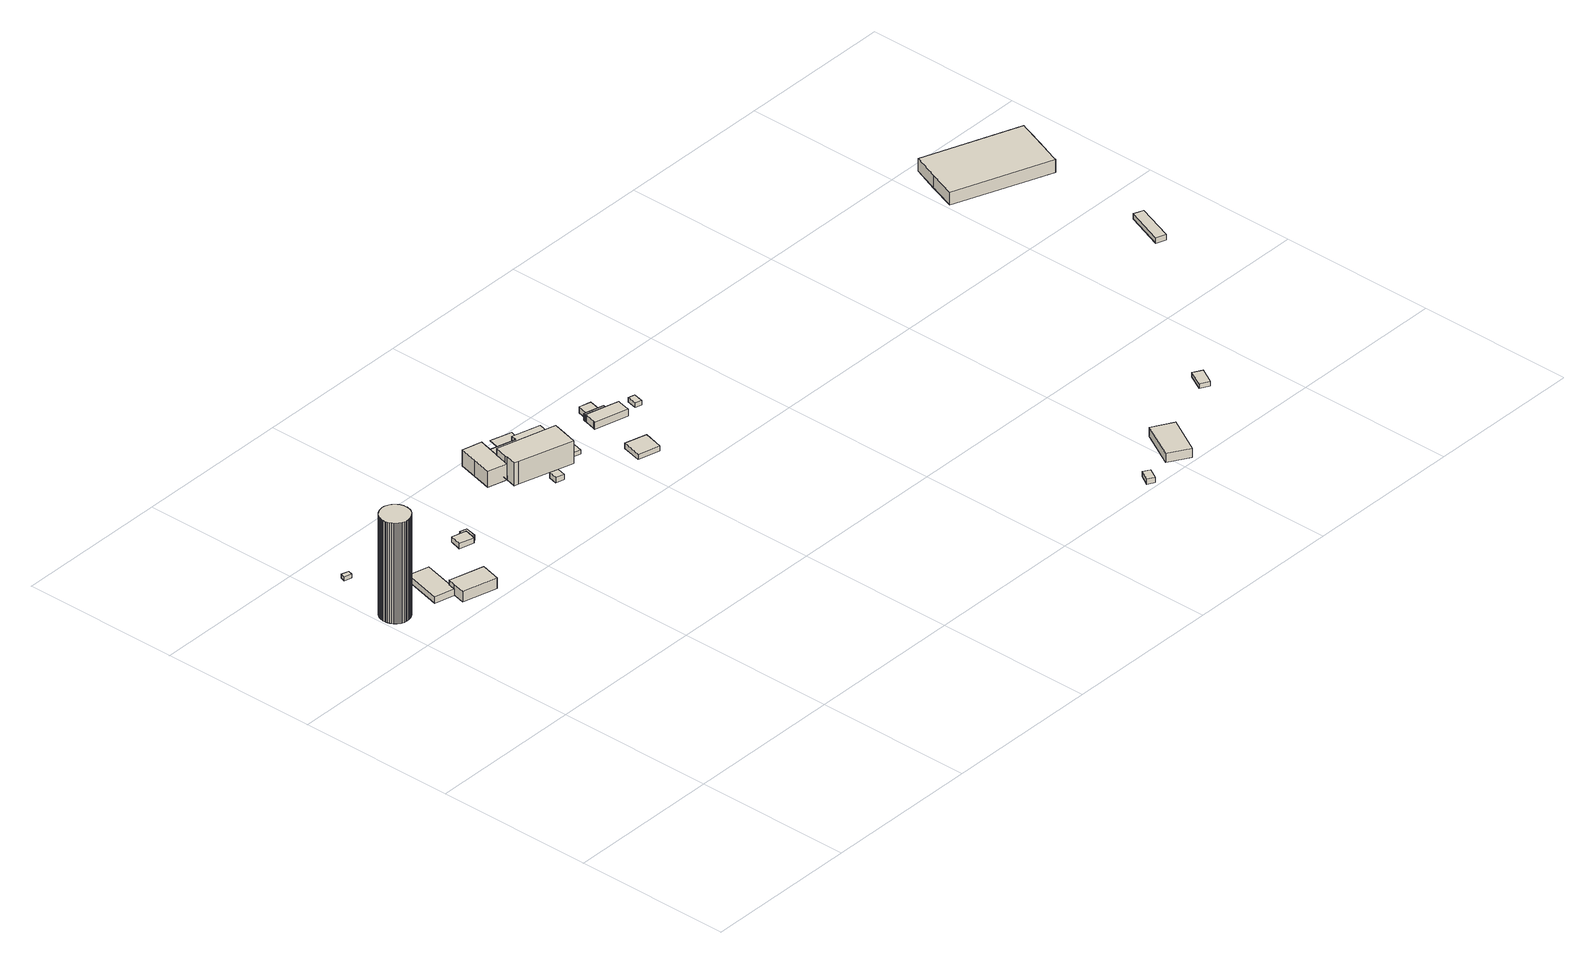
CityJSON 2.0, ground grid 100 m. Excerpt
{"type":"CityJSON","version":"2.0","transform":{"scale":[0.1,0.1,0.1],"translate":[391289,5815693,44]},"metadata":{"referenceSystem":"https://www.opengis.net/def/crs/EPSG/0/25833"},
"CityObjects":{
"building1":{"type":"Building","attributes":{"Gemeindeschluessel":"11000007","BezugspunktDach":"2200","function":"31001_2430","measuredHeight":67.02,"storeysAboveGround":6},"address":[{"country":"Germany","locality":"Berlin","thoroughfareNumber":"5 (1)","thoroughfareName":"Platz der Luftbrücke"}],"geometry":[{"type":"Solid","lod":"1","boundaries":[[[[0,1,2,3,4,5,6,7,8,9,10,11,12,13,14,15,16,17,18,19,20,21,22,23,24,25,26,27,28,29,30,31,32,33,34,35,36,37,38,39,40,41,42,43,44,45,46,47,48,49,50,51]],[[52,53,54,55,56,57,58,59,60,61,62,63,64,65,66,67,68,69,70,71,72,73,74,75,76,77,78,79,80,81,82,83,84,85,86,87,88,89,90,91,92,93,94,95,96,97,98,99,100,101,102,103]],[[52,103,51,50]],[[53,52,50,49]],[[54,53,49,48]],[[55,54,48,47]],[[56,55,47,46]],[[57,56,46,45]],[[58,57,45,44]],[[59,58,44,43]],[[60,59,43,42]],[[61,60,42,41]],[[62,61,41,40]],[[63,62,40,39]],[[64,63,39,38]],[[65,64,38,37]],[[66,65,37,36]],[[67,66,36,35]],[[68,67,35,34]],[[69,68,34,33]],[[70,69,33,32]],[[71,70,32,31]],[[72,71,31,30]],[[73,72,30,29]],[[74,73,29,28]],[[75,74,28,27]],[[76,75,27,26]],[[77,76,26,25]],[[78,77,25,24]],[[79,78,24,23]],[[80,79,23,22]],[[81,80,22,21]],[[82,81,21,20]],[[83,82,20,19]],[[84,83,19,18]],[[85,84,18,17]],[[86,85,17,16]],[[87,86,16,15]],[[88,87,15,14]],[[89,88,14,13]],[[90,89,13,12]],[[91,90,12,11]],[[92,91,11,10]],[[93,92,10,9]],[[94,93,9,8]],[[95,94,8,7]],[[96,95,7,6]],[[97,96,6,5]],[[98,97,5,4]],[[99,98,4,3]],[[100,99,3,2]],[[101,100,2,1]],[[102,101,1,0]],[[103,102,0,51]]]]}]},
"building2":{"type":"Building","attributes":{"Gemeindeschluessel":"11000007","BezugspunktDach":"2200","function":"31001_2523","measuredHeight":2.6,"storeysAboveGround":1},"address":[{"country":"Germany","locality":"Berlin","thoroughfareNumber":"5 (9)","thoroughfareName":"Platz der Luftbrücke"}],"geometry":[{"type":"Solid","lod":"1","boundaries":[[[[104,105,106,107]],[[108,109,110,111]],[[108,111,107,106]],[[109,108,106,105]],[[110,109,105,104]],[[111,110,104,107]]]]}]},
"building3":{"type":"Building","attributes":{"Gemeindeschluessel":"11000007","function":"31001_2020"},"address":[{"country":"Germany","locality":"Berlin","thoroughfareNumber":"76","thoroughfareName":"Columbiadamm"}],"children":["building3-1","building3-2"]},
"building3-1":{"type":"BuildingPart","attributes":{"BezugspunktDach":"2200","measuredHeight":7.08,"storeysAboveGround":2},"parents":["building3"],"geometry":[{"type":"MultiSurface","lod":"1","boundaries":[[[112,113,114,115,116,117]],[[118,119,120,121,122,123]],[[118,123,117,116]],[[119,124,125,116,115]],[[126,124,115,114]],[[121,120,114,113]],[[122,121,113,112]],[[123,122,112,117]],[[118,127,125,124,119]],[[128,120,119,124,126]]]}]},
"building3-2":{"type":"BuildingPart","attributes":{"BezugspunktDach":"2200","measuredHeight":4.35,"storeysAboveGround":2},"parents":["building3"],"geometry":[{"type":"MultiSurface","lod":"1","boundaries":[[[125,124,126,129,130,131]],[[132,133,134,135,136,137]],[[132,137,131,130]],[[133,132,130,129]],[[134,133,129,126]],[[135,134,126,120,119]],[[136,135,119,118,125]],[[137,136,125,131]],[[119,120,126,124,138]],[[124,125,118,119]]]}]},
"building4":{"type":"Building","attributes":{"Gemeindeschluessel":"11000007","BezugspunktDach":"2200","function":"31001_2050","measuredHeight":3.43,"storeysAboveGround":1},"address":[{"country":"Germany","locality":"Berlin","thoroughfareNumber":"76 (1)","thoroughfareName":"Columbiadamm"}],"geometry":[{"type":"Solid","lod":"1","boundaries":[[[[139,140,141,142,143,144]],[[145,146,147,148,149,150]],[[145,150,144,143]],[[146,145,143,142]],[[147,146,142,141]],[[148,147,141,140]],[[149,148,140,139]],[[150,149,139,144]]]]}]},
"building5":{"type":"Building","attributes":{"Gemeindeschluessel":"11000007","BezugspunktDach":"2200","function":"51009_1610","measuredHeight":3.46,"storeysAboveGround":0},"address":[{"country":"Germany","locality":"Berlin"}],"geometry":[{"type":"Solid","lod":"1","boundaries":[[[[141,140,151,152,153,142]],[[154,155,156,148,147,146]],[[154,146,142,153]],[[155,154,153,152]],[[156,155,152,151]],[[148,156,151,140]],[[147,148,140,141]],[[146,147,141,142]]]]}]},
"building6":{"type":"Building","attributes":{"Gemeindeschluessel":"11000007","BezugspunktDach":"2200","function":"31001_2143","measuredHeight":3.58,"storeysAboveGround":1},"address":[{"country":"Germany","locality":"Berlin","thoroughfareNumber":"5 (3)","thoroughfareName":"Platz der Luftbrücke"}],"geometry":[{"type":"Solid","lod":"1","boundaries":[[[[157,158,159,160]],[[161,162,163,164]],[[161,164,160,159]],[[162,161,159,158]],[[163,162,158,157]],[[164,163,157,160]]]]}]},
"building7":{"type":"Building","attributes":{"Gemeindeschluessel":"11000007","function":"31001_2580"},"address":[{"country":"Germany","locality":"Berlin","thoroughfareNumber":"5 (2)","thoroughfareName":"Platz der Luftbrücke"}],"children":["building7-1","building7-2","building7-3"]},
"building7-1":{"type":"BuildingPart","attributes":{"BezugspunktDach":"2200","measuredHeight":15.91,"storeysAboveGround":3},"parents":["building7"],"geometry":[{"type":"MultiSurface","lod":"1","boundaries":[[[165,166,167,168,169,170,171,172]],[[173,174,175,176,177,178,179,180]],[[173,180,172,171]],[[181,182,173,171,170]],[[183,181,174,170,169]],[[176,184,185,169,168]],[[177,176,168,167]],[[178,177,167,166]],[[179,178,166,165]],[[180,179,165,172]],[[174,173,182,181]],[[175,174,181,183]],[[175,185,184,176]]]}]},
"building7-2":{"type":"BuildingPart","attributes":{"BezugspunktDach":"2200","measuredHeight":11.76,"storeysAboveGround":3},"parents":["building7"],"geometry":[{"type":"MultiSurface","lod":"1","boundaries":[[[182,183,186,187,188,189,190,191,192]],[[193,194,195,196,197,198,175,173,199]],[[193,199,192,191]],[[194,193,191,190]],[[195,194,190,189]],[[196,195,189,188]],[[197,196,188,187]],[[200,201,187,186]],[[185,200,198,186,183]],[[173,175,183,175,174,173,182]],[[199,173,182,192]],[[198,197,201,200]],[[175,198,200,185]],[[182,173,174,181]],[[181,174,175,183]]]}]},
"building7-3":{"type":"BuildingPart","attributes":{"BezugspunktDach":"2200","measuredHeight":6.5,"storeysAboveGround":3},"parents":["building7"],"geometry":[{"type":"MultiSurface","lod":"1","boundaries":[[[184,202,203,204,205,201,185]],[[206,207,208,209,210,211,212]],[[206,212,175,198,197]],[[207,206,201,205]],[[208,207,205,204]],[[209,208,204,203]],[[210,209,203,202]],[[211,210,202,184]],[[212,211,213,176,175,185]],[[197,198,200,201,214]],[[185,200,198,175]],[[184,185,175,176,213]]]}]},
"building8":{"type":"Building","attributes":{"Gemeindeschluessel":"11000007","BezugspunktDach":"2200","function":"51009_1610","measuredHeight":5.54,"storeysAboveGround":0},"address":[{"country":"Germany","locality":"Berlin"}],"geometry":[{"type":"Solid","lod":"1","boundaries":[[[[215,216,217,218]],[[219,220,221,222]],[[219,222,218,217]],[[220,219,217,216]],[[221,220,216,215]],[[222,221,215,218]]]]}]},
"building9":{"type":"Building","attributes":{"Gemeindeschluessel":"11000007","BezugspunktDach":"2200","function":"31001_2143","measuredHeight":0.182,"storeysAboveGround":1},"address":[{"country":"Germany","locality":"Berlin","thoroughfareNumber":"5 (5)","thoroughfareName":"Platz der Luftbrücke"}],"geometry":[{"type":"Solid","lod":"1","boundaries":[[[[223,224,225,226]],[[227,228,229,230]],[[227,230,226,225]],[[228,227,225,224]],[[229,228,224,223]],[[230,229,223,226]]]]}]},
"building10":{"type":"Building","attributes":{"Gemeindeschluessel":"11000007","BezugspunktDach":"2200","function":"31001_2143","measuredHeight":2.62,"storeysAboveGround":1},"address":[{"country":"Germany","locality":"Berlin","thoroughfareNumber":"5 (4)","thoroughfareName":"Platz der Luftbrücke"}],"geometry":[{"type":"Solid","lod":"1","boundaries":[[[[231,232,233,234]],[[235,236,237,238]],[[235,238,234,233]],[[236,235,233,232]],[[237,236,232,231]],[[238,237,231,234]]]]}]},
"building11":{"type":"Building","attributes":{"Gemeindeschluessel":"11000007","BezugspunktDach":"2200","function":"31001_2120","measuredHeight":3.56,"storeysAboveGround":1},"address":[{"country":"Germany","locality":"Berlin","thoroughfareNumber":"5 (7)","thoroughfareName":"Platz der Luftbrücke"}],"geometry":[{"type":"Solid","lod":"1","boundaries":[[[[239,240,241,242]],[[243,244,245,246]],[[243,246,242,241]],[[244,243,241,240]],[[245,244,240,239]],[[246,245,239,242]]]]}]},
"building12":{"type":"Building","attributes":{"Gemeindeschluessel":"11000007","function":"31001_2130"},"address":[{"country":"Germany","locality":"Berlin","thoroughfareNumber":"5 (6)","thoroughfareName":"Platz der Luftbrücke"}],"children":["building12-1","building12-2"]},
"building12-1":{"type":"BuildingPart","attributes":{"BezugspunktDach":"2200","measuredHeight":4.81,"storeysAboveGround":1},"parents":["building12"],"geometry":[{"type":"MultiSurface","lod":"1","boundaries":[[[247,248,249,250,251,252,253,254,255]],[[256,257,258,259,260,261,262,263,264]],[[256,264,255,254]],[[257,256,254,253]],[[258,257,253,252]],[[265,266,252,251]],[[260,259,251,250]],[[261,260,250,249]],[[262,261,249,248]],[[263,262,248,247]],[[264,263,247,255]],[[259,258,266,265]]]}]},
"building12-2":{"type":"BuildingPart","attributes":{"BezugspunktDach":"2200","measuredHeight":4.11,"storeysAboveGround":1},"parents":["building12"],"geometry":[{"type":"Solid","lod":"1","boundaries":[[[[265,267,268,269,270,266]],[[271,272,273,274,259,258]],[[271,258,266,270]],[[272,271,270,269]],[[273,272,269,268]],[[274,273,268,267]],[[259,274,267,265]],[[265,266,258,259]]]]}]},
"building13":{"type":"Building","attributes":{"Gemeindeschluessel":"11000007","BezugspunktDach":"2200","function":"51009_1610","measuredHeight":4.01,"storeysAboveGround":0},"address":[{"country":"Germany","locality":"Berlin"}],"geometry":[{"type":"Solid","lod":"1","boundaries":[[[[275,276,277,278]],[[279,280,281,272]],[[279,272,278,277]],[[280,279,277,276]],[[281,280,276,275]],[[272,281,275,278]]]]}]},
"building14":{"type":"Building","attributes":{"Gemeindeschluessel":"11000007","BezugspunktDach":"2200","function":"31001_2143","measuredHeight":3.01,"storeysAboveGround":1},"address":[{"country":"Germany","locality":"Berlin","thoroughfareNumber":"5 (8)","thoroughfareName":"Platz der Luftbrücke"}],"geometry":[{"type":"Solid","lod":"1","boundaries":[[[[282,283,284,285]],[[286,287,288,289]],[[286,289,285,284]],[[287,286,284,283]],[[288,287,283,282]],[[289,288,282,285]]]]}]},
"building15":{"type":"Building","attributes":{"Gemeindeschluessel":"11000007","BezugspunktDach":"2200","function":"31001_2143","measuredHeight":3.47,"storeysAboveGround":1},"address":[{"country":"Germany","locality":"Berlin","thoroughfareNumber":"5 (12)","thoroughfareName":"Platz der Luftbrücke"}],"geometry":[{"type":"Solid","lod":"1","boundaries":[[[[290,291,292,293]],[[294,295,296,297]],[[294,297,293,292]],[[295,294,292,291]],[[296,295,291,290]],[[297,296,290,293]]]]}]},
"building16":{"type":"Building","attributes":{"Gemeindeschluessel":"11000007","BezugspunktDach":"2200","function":"31001_2143","measuredHeight":5.95,"storeysAboveGround":1},"address":[{"country":"Germany","locality":"Berlin","thoroughfareNumber":"5 (11)","thoroughfareName":"Platz der Luftbrücke"}],"geometry":[{"type":"Solid","lod":"1","boundaries":[[[[298,299,300,301]],[[302,303,304,305]],[[302,305,301,300]],[[303,302,300,299]],[[304,303,299,298]],[[305,304,298,301]]]]}]},
"building17":{"type":"Building","attributes":{"Gemeindeschluessel":"11000007","BezugspunktDach":"2200","function":"31001_2143","measuredHeight":3.07,"storeysAboveGround":1},"address":[{"country":"Germany","locality":"Berlin","thoroughfareNumber":"5 (13)","thoroughfareName":"Platz der Luftbrücke"}],"geometry":[{"type":"Solid","lod":"1","boundaries":[[[[306,307,308,309]],[[310,311,312,313]],[[310,313,309,308]],[[311,310,308,307]],[[312,311,307,306]],[[313,312,306,309]]]]}]},
"building18":{"type":"Building","attributes":{"Gemeindeschluessel":"11000008","BezugspunktDach":"2200","function":"31001_3080","measuredHeight":4.04,"storeysAboveGround":1},"address":[{"country":"Germany","locality":"Berlin","thoroughfareNumber":"120","thoroughfareName":"Columbiadamm"}],"geometry":[{"type":"Solid","lod":"1","boundaries":[[[[314,315,316,317]],[[318,319,320,321]],[[318,321,317,316]],[[319,318,316,315]],[[320,319,315,314]],[[321,320,314,317]]]]}]},
"building19":{"type":"Building","attributes":{"name":"Tennishalle","Gemeindeschluessel":"11000008","BezugspunktDach":"2200","function":"31001_3210","measuredHeight":11.83,"storeysAboveGround":2},"address":[{"country":"Germany","locality":"Berlin","thoroughfareNumber":"111 (1)","thoroughfareName":"Columbiadamm"}],"geometry":[{"type":"Solid","lod":"1","boundaries":[[[[322,323,324,325,326,327,328,329,330]],[[331,332,333,334,335,336,337,338,339]],[[331,339,330,329]],[[332,331,329,328]],[[333,332,328,327]],[[334,333,327,326]],[[335,334,326,325]],[[336,335,325,324]],[[337,336,324,323]],[[338,337,323,322]],[[339,338,322,330]]]]}]}
},
"vertices":[
[10,2308,681],[12,2298,681],[15,2288,681],[20,2278,681],[25,2269,681],[32,2261,681],[39,2254,681],[47,2247,681],[56,2241,681],[66,2237,681],[76,2233,681],[86,2231,681],[96,2230,681],[108,2230,681],[119,2232,681],[130,2236,681],[141,2241,681],[151,2247,681],[160,2254,681],[168,2262,681],[175,2272,681],[181,2282,681],[185,2292,681],[188,2304,681],[190,2315,681],[190,2327,681],[189,2338,681],[186,2349,681],[182,2360,681],[176,2371,681],[170,2380,681],[162,2389,681],[153,2396,681],[144,2403,681],[133,2408,681],[122,2412,681],[111,2414,681],[99,2415,681],[89,2414,681],[78,2412,681],[68,2409,681],[59,2405,681],[49,2399,681],[41,2393,681],[33,2385,681],[27,2377,681],[21,2368,681],[16,2359,681],[13,2349,681],[10,2339,681],[9,2328,681],[9,2319,681],[9,2328,11],[10,2339,11],[13,2349,11],[16,2359,11],[21,2368,11],[27,2377,11],[33,2385,11],[41,2393,11],[49,2399,11],[59,2405,11],[68,2409,11],[78,2412,11],[89,2414,11],[99,2415,11],[111,2414,11],[122,2412,11],[133,2408,11],[144,2403,11],[153,2396,11],[162,2389,11],[170,2380,11],[176,2371,11],[182,2360,11],[186,2349,11],[189,2338,11],[190,2327,11],[190,2315,11],[188,2304,11],[185,2292,11],[181,2282,11],[175,2272,11],[168,2262,11],[160,2254,11],[151,2247,11],[141,2241,11],[130,2236,11],[119,2232,11],[108,2230,11],[96,2230,11],[86,2231,11],[76,2233,11],[66,2237,11],[56,2241,11],[47,2247,11],[39,2254,11],[32,2261,11],[25,2269,11],[20,2278,11],[15,2288,11],[12,2298,11],[10,2308,11],[9,2319,11],
[204,2729,37],[211,2757,37],[165,2770,37],[157,2740,37],[165,2770,11],[211,2757,11],[204,2729,11],[157,2740,11],
[647,2061,85],[680,2186,85],[462,2243,85],[459,2244,85],[446,2195,85],[426,2118,85],[446,2195,14],[459,2244,14],[462,2243,14],[680,2186,14],[647,2061,14],[426,2118,14],[459,2244,54],[446,2195,54],[462,2243,54],[446,2195,22],[462,2243,28],
[513,2439,54],[384,2472,54],[321,2227,54],[384,2472,10],[513,2439,10],[462,2243,10],[459,2244,10],[446,2195,10],[321,2227,10],[459,2244,50],
[889,2439,49],[894,2458,49],[909,2514,49],[878,2522,49],[815,2538,49],[795,2463,49],[815,2538,15],[878,2522,15],[909,2514,15],[894,2458,15],[889,2439,15],[795,2463,15],
[910,2454,49],[928,2525,49],[882,2537,49],[882,2537,15],[928,2525,15],[910,2454,15],
[1675,2471,43],[1690,2527,43],[1636,2542,43],[1621,2487,43],[1636,2542,7],[1690,2527,7],[1675,2471,7],[1621,2487,7],
[1485,2634,154],[1830,2537,154],[1852,2623,154],[1875,2708,154],[1499,2807,154],[1477,2725,154],[1473,2710,154],[1456,2642,154],[1473,2710,3],[1477,2725,3],[1499,2807,3],[1875,2708,3],[1852,2623,3],[1830,2537,3],[1485,2634,3],[1456,2642,3],[1477,2725,109],[1473,2710,109],[1499,2807,109],[1875,2708,67],[1499,2807,67],
[1505,2831,109],[1528,2917,109],[1531,2928,109],[1538,2951,109],[1412,2981,109],[1381,2862,109],[1350,2742,109],[1381,2862,3],[1412,2981,3],[1538,2951,3],[1531,2928,3],[1528,2917,3],[1505,2831,3],[1350,2742,3],[1505,2831,67],[1528,2917,67],
[1913,2854,67],[1733,2902,67],[1726,2875,67],[1723,2865,67],[1528,2917,2],[1723,2865,2],[1726,2875,2],[1733,2902,2],[1913,2854,2],[1875,2708,2],[1499,2807,2],[1875,2708,15],[1528,2917,8],
[1723,2865,59],[1726,2875,59],[1531,2928,59],[1528,2917,59],[1531,2928,4],[1726,2875,4],[1723,2865,4],[1528,2917,4],
[1809,2920,4],[1827,2986,4],[1694,3023,4],[1676,2957,4],[1694,3023,2],[1827,2986,2],[1809,2920,2],[1676,2957,2],
[1919,2565,33],[1934,2621,33],[1882,2634,33],[1868,2578,33],[1882,2634,7],[1934,2621,7],[1919,2565,7],[1868,2578,7],
[2218,2253,47],[2250,2376,47],[2111,2413,47],[2079,2289,47],[2111,2413,11],[2250,2376,11],[2218,2253,11],[2079,2289,11],
[2364,2608,50],[2366,2618,50],[2383,2685,50],[2386,2695,50],[2302,2717,50],[2170,2750,50],[2168,2739,50],[2150,2672,50],[2148,2662,50],[2150,2672,5],[2168,2739,5],[2170,2750,5],[2302,2717,5],[2386,2695,5],[2383,2685,5],[2366,2618,5],[2364,2608,5],[2148,2662,5],[2302,2717,47],[2170,2750,47],
[2305,2734,47],[2215,2756,47],[2192,2762,47],[2175,2767,47],[2175,2767,5],[2192,2762,5],[2215,2756,5],[2305,2734,5],
[2268,2743,45],[2285,2810,45],[2210,2830,45],[2192,2762,45],[2210,2830,5],[2285,2810,5],[2268,2743,5],
[2486,2618,38],[2502,2681,38],[2460,2691,38],[2445,2628,38],[2460,2691,8],[2502,2681,8],[2486,2618,8],[2445,2628,8],
[3757,2,61],[3795,69,61],[3751,93,61],[3714,26,61],[3751,93,27],[3795,69,27],[3757,2,27],[3714,26,27],
[4067,5,90],[4196,236,90],[4061,312,90],[3932,81,90],[4061,312,30],[4196,236,30],[4067,5,30],[3932,81,30],
[4643,376,60],[4698,476,60],[4640,508,60],[4585,408,60],[4640,508,30],[4698,476,30],[4643,376,30],[4585,408,30],
[5541,1480,56],[5633,1723,56],[5573,1746,56],[5480,1503,56],[5573,1746,19],[5633,1723,19],[5541,1480,19],[5480,1503,19],
[5635,2365,97],[5644,2388,97],[5700,2537,97],[5739,2640,97],[5757,2687,97],[5765,2709,97],[5149,2938,97],[5084,2766,97],[5020,2594,97],[5084,2766,13],[5149,2938,13],[5765,2709,13],[5757,2687,13],[5739,2640,13],[5700,2537,13],[5644,2388,13],[5635,2365,13],[5020,2594,13]
]}
